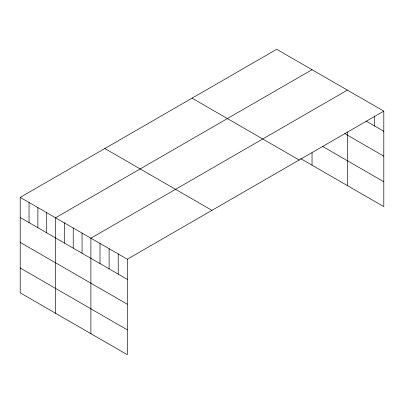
<?xml version="1.0" encoding="UTF-8"?>
<svg xmlns="http://www.w3.org/2000/svg" width="404" height="404" viewBox="0 0 404 404"><rect width="100%" height="100%" fill="white"/><g stroke="black" fill="none" stroke-linecap="round" stroke-linejoin="round"><path stroke-width="0.61" d="M20.2 197.384L127.311 259.222L127.311 354.702L20.2 292.86L20.2 197.384L276.69 49.298L383.8 111.14L383.8 206.616L300.601 158.58M312.034 69.705L55.545 217.791L55.545 313.267M347.384 90.112L90.895 238.198L90.895 333.674M127.311 259.222L383.8 111.14M366.125 121.079L383.8 131.285M344.784 133.618L383.8 156.146M322.432 146.329L383.8 181.76M192.046 98.167L299.157 160.009M104.843 148.515L211.954 210.358M20.2 217.524L127.311 279.366M20.2 242.385L127.311 304.227M20.2 267.998L127.311 329.841M374.695 115.958L374.695 126.028M347.384 132.159L347.384 185.593M312.034 152.757L312.034 165.186M118.205 253.964L118.205 274.109M109.105 248.707L109.105 268.852M100 243.455L100 263.6M82.057 233.093L82.057 253.237M73.22 227.992L73.22 248.137M64.382 222.892L64.382 243.036M46.712 212.686L46.712 232.83M37.875 207.585L37.875 227.73M29.038 202.485L29.038 222.629"/></g></svg>
